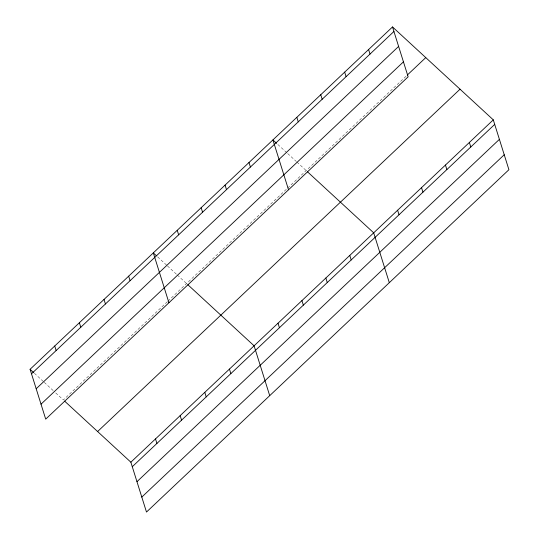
<?xml version="1.0" encoding="UTF-8"?>
<svg xmlns="http://www.w3.org/2000/svg" width="539" height="539" viewBox="0 0 539 539"><rect width="100%" height="100%" fill="white"/><g stroke="black" fill="none" stroke-linecap="round" stroke-linejoin="round"><path stroke-width="0.4" stroke-dasharray="2.69 2.02" d="M167.333 301.725L63.339 399.951L54.102 391.435M167.932 301.153L287.031 188.657M287.631 188.091L406.035 76.248M277.841 144.465L287.078 152.982M287.691 153.548L296.315 161.498M296.935 162.064L306.172 170.58M157.624 256.867L166.861 265.383M167.474 265.956L176.711 274.472M177.331 275.038L186.568 283.554M34.395 373.264L43.632 381.78M44.252 382.346L53.489 390.863"/><path stroke-width="0.81" d="M392.513 26.95L408.138 76.801L45.707 419.14L30.083 369.289L392.513 26.95L493.293 119.86L508.917 169.711L146.487 512.05L130.862 462.199L64.565 401.077M31.505 373.81L393.935 31.471M36.187 388.767L398.617 46.428M41.018 404.183L403.448 61.844M407.235 75.123L425.77 57.612M97.606 431.537L460.036 89.198M130.862 462.199L493.293 119.86M132.277 466.72L494.714 124.381M136.967 481.684L499.397 139.345M141.797 497.093L504.228 154.754M276.608 143.327L272.916 139.924L288.533 189.768M307.392 171.712L373.689 232.835L389.313 282.685M156.391 255.735L153.312 252.892L168.929 302.743M187.794 284.68L254.091 345.802L269.709 395.653M30.083 369.289L33.782 372.698M469.375 142.458L470.79 146.979M445.45 165.049L446.871 169.576M421.532 187.646L422.947 192.167M368.595 49.548L370.01 54.068M397.614 210.237L399.028 214.765M344.677 72.138L346.092 76.659M320.752 94.736L322.174 99.257M349.771 255.425L351.185 259.953M296.834 117.327L298.249 121.848M325.852 278.023L327.267 282.544M301.928 300.614L303.349 305.141M248.991 162.515L250.413 167.036M278.009 323.211L279.424 327.732M225.073 185.113L226.488 189.634M201.155 207.704L202.57 212.225M229.446 369.087L230.86 373.608M177.23 230.301L178.652 234.822M204.8 392.365L206.215 396.886M180.154 415.643L181.569 420.164M128.666 276.17L130.081 280.698M155.508 438.921L156.923 443.442M104.02 299.455L105.435 303.976M79.374 322.733L80.789 327.254M54.729 346.011L56.144 350.532"/></g></svg>
